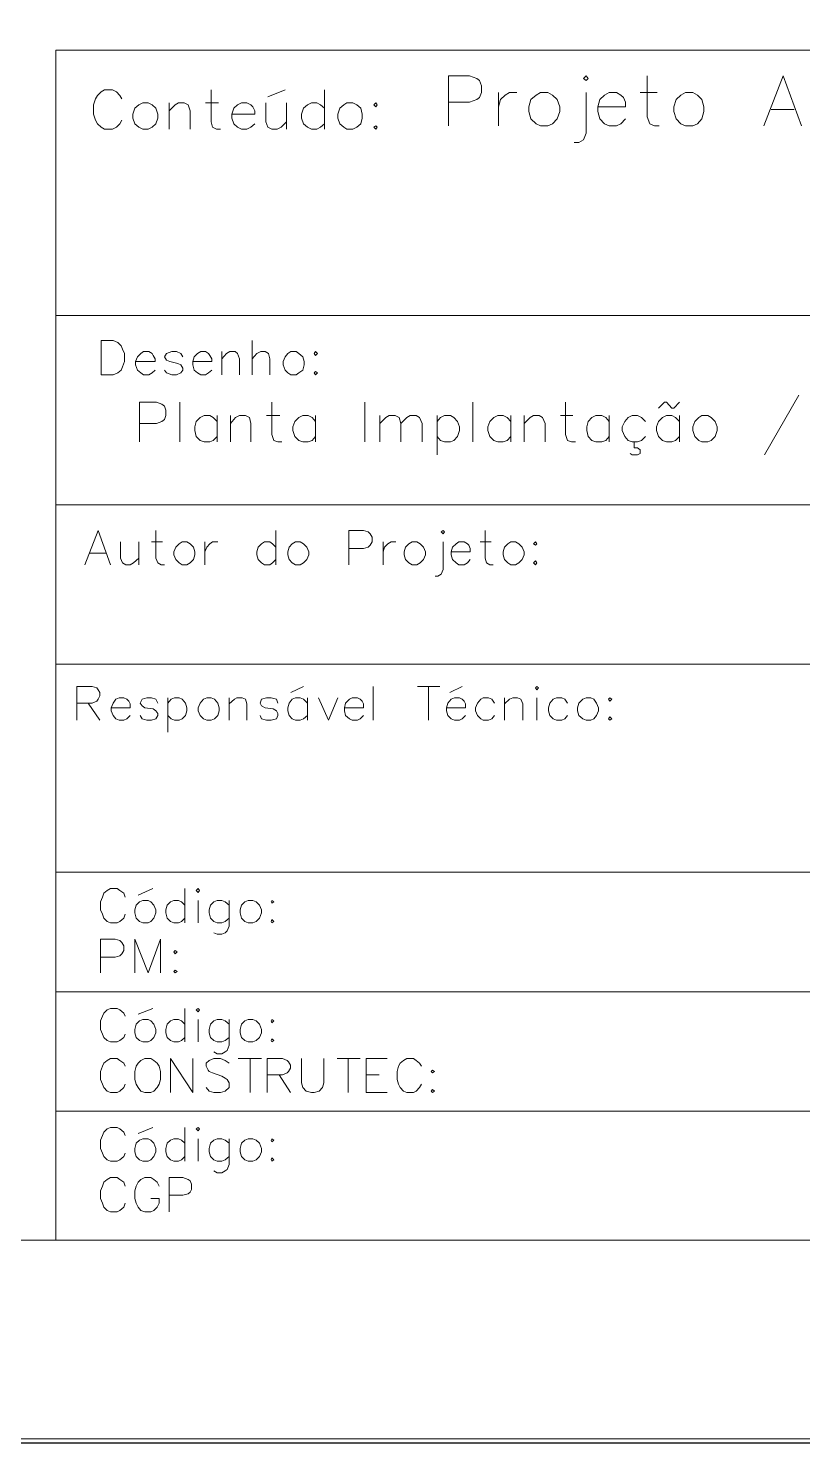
# Model space of a CAD drawing. Header units: millimetres. Extents: x 2928 to 3112, y 1220 to 1280.
# Drawn here: x 2999.25 to 3003.17, y 1220.29 to 1227.44 of the extents above; entities that cross this region are included whole.
import ezdxf
from ezdxf.xclip import XClip

# ---------------------------------------------------------------- set-up
doc = ezdxf.new("R2010")
doc.units = ezdxf.units.MM

# ---------------------------------------------------------------- blocks, each defined once
blk = doc.blocks.new('MF1454BF0')
at = {"color": 7, "linetype": 'Continuous', "lineweight": 9, "true_color": 0x000007}
blk.add_lwpolyline([(840.458, 593.815), (0.562, 593.815), (0.562, 0.617), (840.458, 0.617)], close=True, dxfattribs=at)

msp = doc.modelspace()

# ---------------------------------------------------------------- linework, layer by layer
at = {"color": 7, "linetype": 'Continuous', "lineweight": 9, "true_color": 0x000007}
for points in [[(3012.20566, 1279.08083), (2931.06784, 1279.08083), (2931.06784, 1221.3), (3012.20566, 1221.3)], [(3002.05885, 1227.18342), (3002.07219, 1227.17342), (3002.08219, 1227.18342), (3002.07219, 1227.19675)], [(3001.84218, 1227.11342), (3001.81885, 1227.10009), (3001.79218, 1227.07675), (3001.78218, 1227.04008), (3001.78218, 1227.01675), (3001.79218, 1226.98008), (3001.81885, 1226.95342), (3001.84218, 1226.94342), (3001.87885, 1226.94342), (3001.90218, 1226.95342), (3001.92552, 1226.98008), (3001.93885, 1227.01675), (3001.93885, 1227.04008), (3001.92552, 1227.07675), (3001.90218, 1227.10009), (3001.87885, 1227.11342)], [(3002.57553, 1227.11342), (3002.55219, 1227.10009), (3002.52886, 1227.07675), (3002.51552, 1227.04008), (3002.51552, 1227.01675), (3002.52886, 1226.98008), (3002.55219, 1226.95342), (3002.57553, 1226.94342), (3002.61219, 1226.94342), (3002.63553, 1226.95342), (3002.65886, 1226.98008), (3002.66886, 1227.01675), (3002.66886, 1227.04008), (3002.65886, 1227.07675), (3002.63553, 1227.10009), (3002.61219, 1227.11342)], [(2999.82882, 1227.06008), (2999.80882, 1227.05008), (2999.78882, 1227.03342), (2999.77882, 1227.00342), (2999.77882, 1226.98342), (2999.78882, 1226.95342), (2999.80882, 1226.93675), (2999.82882, 1226.92675), (2999.85549, 1226.92675), (2999.87549, 1226.93675), (2999.89549, 1226.95342), (2999.90549, 1226.98342), (2999.90549, 1227.00342), (2999.89549, 1227.03342), (2999.87549, 1227.05008), (2999.85549, 1227.06008)], [(3000.86217, 1227.06008), (3000.8455, 1227.05008), (3000.8255, 1227.03342), (3000.8155, 1227.00342), (3000.8155, 1226.98342), (3000.8255, 1226.95342), (3000.8455, 1226.93675), (3000.86217, 1226.92675), (3000.89217, 1226.92675), (3000.91217, 1226.93675), (3000.93217, 1226.95342), (3000.93884, 1226.98342), (3000.93884, 1227.00342), (3000.93217, 1227.03342), (3000.91217, 1227.05008), (3000.89217, 1227.06008)], [(3001.00884, 1227.06008), (3000.99884, 1227.05008), (3001.00884, 1227.04008), (3001.0155, 1227.05008)], [(3001.00884, 1226.94342), (3000.99884, 1226.93675), (3001.00884, 1226.92675), (3001.0155, 1226.93675)], [(2999.61882, 1225.6834), (2999.61882, 1225.85673), (2999.67882, 1225.85673), (2999.70215, 1225.84673), (2999.71882, 1225.83007), (2999.72548, 1225.8134), (2999.73549, 1225.79007), (2999.73549, 1225.75007), (2999.72548, 1225.7234), (2999.71882, 1225.70673), (2999.70215, 1225.6934), (2999.67882, 1225.6834)], [(3000.57883, 1225.80007), (3000.56216, 1225.79007), (3000.54883, 1225.7734), (3000.53883, 1225.75007), (3000.53883, 1225.7334), (3000.54883, 1225.70673), (3000.56216, 1225.6934), (3000.57883, 1225.6834), (3000.6055, 1225.6834), (3000.61883, 1225.6934), (3000.63883, 1225.70673), (3000.6455, 1225.7334), (3000.6455, 1225.75007), (3000.63883, 1225.7734), (3000.61883, 1225.79007), (3000.6055, 1225.80007)], [(3000.70217, 1225.80007), (3000.6955, 1225.79007), (3000.70217, 1225.78007), (3000.71217, 1225.79007)], [(3000.70217, 1225.70007), (3000.6955, 1225.6934), (3000.70217, 1225.6834), (3000.71217, 1225.6934)], [(3002.65886, 1225.47673), (3002.64219, 1225.46673), (3002.62219, 1225.44673), (3002.61219, 1225.42006), (3002.61219, 1225.40006), (3002.62219, 1225.37006), (3002.64219, 1225.35006), (3002.65886, 1225.34339), (3002.68886, 1225.34339), (3002.70553, 1225.35006), (3002.72553, 1225.37006), (3002.73553, 1225.40006), (3002.73553, 1225.42006), (3002.72553, 1225.44673), (3002.70553, 1225.46673), (3002.68886, 1225.47673)], [(3001.33884, 1224.88672), (3001.34884, 1224.87672), (3001.35551, 1224.88672), (3001.34884, 1224.89339)], [(3000.02882, 1224.83672), (3000.01216, 1224.82672), (2999.99549, 1224.81005), (2999.98549, 1224.78672), (2999.98549, 1224.77005), (2999.99549, 1224.74672), (3000.01216, 1224.73005), (3000.02882, 1224.72005), (3000.05216, 1224.72005), (3000.06882, 1224.73005), (3000.08549, 1224.74672), (3000.09216, 1224.77005), (3000.09216, 1224.78672), (3000.08549, 1224.81005), (3000.06882, 1224.82672), (3000.05216, 1224.83672)], [(3000.60216, 1224.83672), (3000.5855, 1224.82672), (3000.56883, 1224.81005), (3000.56216, 1224.78672), (3000.56216, 1224.77005), (3000.56883, 1224.74672), (3000.5855, 1224.73005), (3000.60216, 1224.72005), (3000.6255, 1224.72005), (3000.64216, 1224.73005), (3000.65883, 1224.74672), (3000.66883, 1224.77005), (3000.66883, 1224.78672), (3000.65883, 1224.81005), (3000.64216, 1224.82672), (3000.6255, 1224.83672)], [(3001.19217, 1224.83672), (3001.17551, 1224.82672), (3001.15884, 1224.81005), (3001.15217, 1224.78672), (3001.15217, 1224.77005), (3001.15884, 1224.74672), (3001.17551, 1224.73005), (3001.19217, 1224.72005), (3001.21551, 1224.72005), (3001.23217, 1224.73005), (3001.24884, 1224.74672), (3001.25884, 1224.77005), (3001.25884, 1224.78672), (3001.24884, 1224.81005), (3001.23217, 1224.82672), (3001.21551, 1224.83672)], [(3001.69218, 1224.83672), (3001.67551, 1224.82672), (3001.65885, 1224.81005), (3001.65218, 1224.78672), (3001.65218, 1224.77005), (3001.65885, 1224.74672), (3001.67551, 1224.73005), (3001.69218, 1224.72005), (3001.71551, 1224.72005), (3001.73218, 1224.73005), (3001.74885, 1224.74672), (3001.75885, 1224.77005), (3001.75885, 1224.78672), (3001.74885, 1224.81005), (3001.73218, 1224.82672), (3001.71551, 1224.83672)], [(3001.81551, 1224.83672), (3001.80551, 1224.82672), (3001.81551, 1224.82005), (3001.82218, 1224.82672)], [(3001.81551, 1224.74005), (3001.80551, 1224.73005), (3001.81551, 1224.72005), (3001.82218, 1224.73005)], [(3001.81551, 1224.09671), (3001.82218, 1224.08671), (3001.83218, 1224.09671), (3001.82218, 1224.10338)], [(3000.15216, 1224.04671), (3000.13549, 1224.04004), (3000.11882, 1224.02004), (3000.10882, 1223.99671), (3000.10882, 1223.98004), (3000.11882, 1223.95671), (3000.13549, 1223.94004), (3000.15216, 1223.93337), (3000.17549, 1223.93337), (3000.19216, 1223.94004), (3000.20883, 1223.95671), (3000.21549, 1223.98004), (3000.21549, 1223.99671), (3000.20883, 1224.02004), (3000.19216, 1224.04004), (3000.17549, 1224.04671)], [(3002.07219, 1224.04671), (3002.05552, 1224.04004), (3002.03552, 1224.02004), (3002.02885, 1223.99671), (3002.02885, 1223.98004), (3002.03552, 1223.95671), (3002.05552, 1223.94004), (3002.07219, 1223.93337), (3002.09552, 1223.93337), (3002.11219, 1223.94004), (3002.12552, 1223.95671), (3002.13552, 1223.98004), (3002.13552, 1223.99671), (3002.12552, 1224.02004), (3002.11219, 1224.04004), (3002.09552, 1224.04671)], [(3002.19219, 1224.04671), (3002.18552, 1224.04004), (3002.19219, 1224.03004), (3002.20219, 1224.04004)], [(3002.19219, 1223.95004), (3002.18552, 1223.94004), (3002.19219, 1223.93337), (3002.20219, 1223.94004)], [(3000.09882, 1223.07003), (3000.10882, 1223.06003), (3000.11549, 1223.07003), (3000.10882, 1223.08003)], [(2999.82882, 1223.02003), (2999.81215, 1223.01336), (2999.79549, 1222.99669), (2999.78882, 1222.97336), (2999.78882, 1222.95669), (2999.79549, 1222.93003), (2999.81215, 1222.91336), (2999.82882, 1222.90669), (2999.85549, 1222.90669), (2999.86882, 1222.91336), (2999.88549, 1222.93003), (2999.89549, 1222.95669), (2999.89549, 1222.97336), (2999.88549, 1222.99669), (2999.86882, 1223.01336), (2999.85549, 1223.02003)], [(3000.36216, 1223.02003), (3000.34549, 1223.01336), (3000.32883, 1222.99669), (3000.32216, 1222.97336), (3000.32216, 1222.95669), (3000.32883, 1222.93003), (3000.34549, 1222.91336), (3000.36216, 1222.90669), (3000.38549, 1222.90669), (3000.40216, 1222.91336), (3000.41883, 1222.93003), (3000.42883, 1222.95669), (3000.42883, 1222.97336), (3000.41883, 1222.99669), (3000.40216, 1223.01336), (3000.38549, 1223.02003)], [(3000.48216, 1223.02003), (3000.47883, 1223.01336), (3000.48216, 1223.00669), (3000.49216, 1223.01336)], [(3000.48216, 1222.92336), (3000.47883, 1222.91336), (3000.48216, 1222.90669), (3000.49216, 1222.91336)], [(2999.99216, 1222.76669), (2999.98549, 1222.76002), (2999.99216, 1222.75002), (3000.00216, 1222.76002)], [(2999.99216, 1222.66669), (2999.98549, 1222.66002), (2999.99216, 1222.65336), (3000.00216, 1222.66002)], [(3000.09882, 1222.46669), (3000.10882, 1222.45669), (3000.11549, 1222.46669), (3000.10882, 1222.47335)], [(2999.82882, 1222.41669), (2999.81215, 1222.41002), (2999.79549, 1222.39335), (2999.78882, 1222.36668), (2999.78882, 1222.35002), (2999.79549, 1222.32668), (2999.81215, 1222.31002), (2999.82882, 1222.30335), (2999.85549, 1222.30335), (2999.86882, 1222.31002), (2999.88549, 1222.32668), (2999.89549, 1222.35002), (2999.89549, 1222.36668), (2999.88549, 1222.39335), (2999.86882, 1222.41002), (2999.85549, 1222.41669)], [(3000.36216, 1222.41669), (3000.34549, 1222.41002), (3000.32883, 1222.39335), (3000.32216, 1222.36668), (3000.32216, 1222.35002), (3000.32883, 1222.32668), (3000.34549, 1222.31002), (3000.36216, 1222.30335), (3000.38549, 1222.30335), (3000.40216, 1222.31002), (3000.41883, 1222.32668), (3000.42883, 1222.35002), (3000.42883, 1222.36668), (3000.41883, 1222.39335), (3000.40216, 1222.41002), (3000.38549, 1222.41669)], [(3000.48216, 1222.41669), (3000.47883, 1222.41002), (3000.48216, 1222.40002), (3000.49216, 1222.41002)], [(3000.48216, 1222.32002), (3000.47883, 1222.31002), (3000.48216, 1222.30335), (3000.49216, 1222.31002)], [(2999.83882, 1222.22002), (2999.81882, 1222.21002), (2999.80549, 1222.19668), (2999.79549, 1222.18002), (2999.78882, 1222.15335), (2999.78882, 1222.11335), (2999.79549, 1222.09001), (2999.80549, 1222.07335), (2999.81882, 1222.05335), (2999.83882, 1222.04668), (2999.86882, 1222.04668), (2999.88549, 1222.05335), (2999.90215, 1222.07335), (2999.91215, 1222.09001), (2999.91882, 1222.11335), (2999.91882, 1222.15335), (2999.91215, 1222.18002), (2999.90215, 1222.19668), (2999.88549, 1222.21002), (2999.86882, 1222.22002)], [(3001.29551, 1222.16001), (3001.28884, 1222.15335), (3001.29551, 1222.14668), (3001.30551, 1222.15335)], [(3001.29551, 1222.06335), (3001.28884, 1222.05335), (3001.29551, 1222.04668), (3001.30551, 1222.05335)], [(2999.82882, 1221.81334), (2999.81215, 1221.80668), (2999.79549, 1221.79001), (2999.78882, 1221.76334), (2999.78882, 1221.74668), (2999.79549, 1221.72334), (2999.81215, 1221.70668), (2999.82882, 1221.70001), (2999.85549, 1221.70001), (2999.86882, 1221.70668), (2999.88549, 1221.72334), (2999.89549, 1221.74668), (2999.89549, 1221.76334), (2999.88549, 1221.79001), (2999.86882, 1221.80668), (2999.85549, 1221.81334)], [(3000.09882, 1221.86334), (3000.10882, 1221.85334), (3000.11549, 1221.86334), (3000.10882, 1221.87001)], [(3000.36216, 1221.81334), (3000.34549, 1221.80668), (3000.32883, 1221.79001), (3000.32216, 1221.76334), (3000.32216, 1221.74668), (3000.32883, 1221.72334), (3000.34549, 1221.70668), (3000.36216, 1221.70001), (3000.38549, 1221.70001), (3000.40216, 1221.70668), (3000.41883, 1221.72334), (3000.42883, 1221.74668), (3000.42883, 1221.76334), (3000.41883, 1221.79001), (3000.40216, 1221.80668), (3000.38549, 1221.81334)], [(3000.48216, 1221.81334), (3000.47883, 1221.80668), (3000.48216, 1221.79668), (3000.49216, 1221.80668)], [(3000.48216, 1221.71668), (3000.47883, 1221.70668), (3000.48216, 1221.70001), (3000.49216, 1221.70668)]]:
    msp.add_lwpolyline(points, close=True, dxfattribs=at)
for points in [[(2999.38881, 1227.32676), (3012.20566, 1227.32676), (3012.20566, 1227.32676)], [(2999.38881, 1227.32676), (2999.38881, 1221.3), (2999.38881, 1221.3)], [(3001.37551, 1226.94342), (3001.37551, 1227.19675), (3001.48218, 1227.19675), (3001.51884, 1227.18342), (3001.53218, 1227.17342), (3001.54218, 1227.14675), (3001.54218, 1227.11342), (3001.53218, 1227.08675), (3001.51884, 1227.07675), (3001.48218, 1227.06342), (3001.37551, 1227.06342)], [(3002.38219, 1227.19675), (3002.38219, 1226.99008), (3002.39552, 1226.95342), (3002.41886, 1226.94342), (3002.44219, 1226.94342)], [(3002.9722, 1226.94342), (3003.06887, 1227.19675), (3003.1622, 1226.94342)], [(2999.72215, 1227.08009), (2999.71215, 1227.09675), (2999.69548, 1227.11675), (2999.67548, 1227.12675), (2999.63548, 1227.12675), (2999.61882, 1227.11675), (2999.59882, 1227.09675), (2999.58882, 1227.08009), (2999.57882, 1227.05008), (2999.57882, 1227.00342), (2999.58882, 1226.97342), (2999.59882, 1226.95342), (2999.61882, 1226.93675), (2999.63548, 1226.92675), (2999.67548, 1226.92675), (2999.69548, 1226.93675), (2999.71215, 1226.95342), (2999.72215, 1226.97342)], [(3000.17549, 1227.12675), (3000.17549, 1226.96342), (3000.18216, 1226.93675), (3000.20216, 1226.92675), (3000.22216, 1226.92675)], [(3000.46216, 1227.09009), (3000.54883, 1227.12675), (3000.54883, 1227.12675)], [(3000.74883, 1227.12675), (3000.74883, 1226.92675), (3000.74883, 1226.92675)], [(3001.62885, 1226.94342), (3001.62885, 1227.11342), (3001.62885, 1227.11342)], [(3001.62885, 1227.04008), (3001.63885, 1227.07675), (3001.66218, 1227.10009), (3001.68551, 1227.11342), (3001.72218, 1227.11342)], [(3002.07219, 1227.11342), (3002.07219, 1226.90675), (3002.05885, 1226.87342), (3002.03552, 1226.86008), (3002.01218, 1226.86008)], [(3002.13219, 1227.04008), (3002.27219, 1227.04008), (3002.27219, 1227.06342), (3002.26219, 1227.08675), (3002.24885, 1227.10009), (3002.22552, 1227.11342), (3002.18885, 1227.11342), (3002.16552, 1227.10009), (3002.14219, 1227.07675), (3002.13219, 1227.04008), (3002.13219, 1227.01675), (3002.14219, 1226.98008), (3002.16552, 1226.95342), (3002.18885, 1226.94342), (3002.22552, 1226.94342), (3002.24885, 1226.95342), (3002.27219, 1226.98008)], [(3002.34552, 1227.11342), (3002.43219, 1227.11342), (3002.43219, 1227.11342)], [(2999.96216, 1226.92675), (2999.96216, 1227.06008), (2999.96216, 1227.06008)], [(2999.96216, 1227.02008), (2999.99216, 1227.05008), (3000.00882, 1227.06008), (3000.03882, 1227.06008), (3000.05882, 1227.05008), (3000.06882, 1227.02008), (3000.06882, 1226.92675)], [(3000.14549, 1227.06008), (3000.21216, 1227.06008), (3000.21216, 1227.06008)], [(3000.27883, 1227.00342), (3000.39549, 1227.00342), (3000.39549, 1227.02008), (3000.38549, 1227.04008), (3000.37549, 1227.05008), (3000.35549, 1227.06008), (3000.32883, 1227.06008), (3000.30883, 1227.05008), (3000.28883, 1227.03342), (3000.27883, 1227.00342), (3000.27883, 1226.98342), (3000.28883, 1226.95342), (3000.30883, 1226.93675), (3000.32883, 1226.92675), (3000.35549, 1226.92675), (3000.37549, 1226.93675), (3000.39549, 1226.95342)], [(3000.45216, 1227.06008), (3000.45216, 1226.96342), (3000.46216, 1226.93675), (3000.48216, 1226.92675), (3000.50883, 1226.92675), (3000.52883, 1226.93675), (3000.5555, 1226.96342)], [(3000.5555, 1227.06008), (3000.5555, 1226.92675), (3000.5555, 1226.92675)], [(3000.74883, 1227.03342), (3000.72883, 1227.05008), (3000.70883, 1227.06008), (3000.68217, 1227.06008), (3000.66217, 1227.05008), (3000.64216, 1227.03342), (3000.63216, 1227.00342), (3000.63216, 1226.98342), (3000.64216, 1226.95342), (3000.66217, 1226.93675), (3000.68217, 1226.92675), (3000.70883, 1226.92675), (3000.72883, 1226.93675), (3000.74883, 1226.95342)], [(3003.00887, 1227.02675), (3003.12553, 1227.02675), (3003.12553, 1227.02675)], [(2999.38881, 1225.9834), (3012.20566, 1225.9834), (3012.20566, 1225.9834)], [(3000.38216, 1225.6834), (3000.38216, 1225.85673), (3000.38216, 1225.85673)], [(2999.79215, 1225.75007), (2999.89215, 1225.75007), (2999.89215, 1225.7634), (2999.88215, 1225.78007), (2999.87549, 1225.79007), (2999.85882, 1225.80007), (2999.83215, 1225.80007), (2999.81882, 1225.79007), (2999.80215, 1225.7734), (2999.79215, 1225.75007), (2999.79215, 1225.7334), (2999.80215, 1225.70673), (2999.81882, 1225.6934), (2999.83215, 1225.6834), (2999.85882, 1225.6834), (2999.87549, 1225.6934), (2999.89215, 1225.70673)], [(3000.03216, 1225.7734), (3000.02216, 1225.79007), (2999.99882, 1225.80007), (2999.97549, 1225.80007), (2999.94882, 1225.79007), (2999.93882, 1225.7734), (2999.94882, 1225.75673), (2999.96549, 1225.75007), (3000.00549, 1225.74007), (3000.02216, 1225.7334), (3000.03216, 1225.71673), (3000.03216, 1225.70673), (3000.02216, 1225.6934), (2999.99882, 1225.6834), (2999.97549, 1225.6834), (2999.94882, 1225.6934), (2999.93882, 1225.70673)], [(3000.08216, 1225.75007), (3000.17882, 1225.75007), (3000.17882, 1225.7634), (3000.16882, 1225.78007), (3000.16216, 1225.79007), (3000.14549, 1225.80007), (3000.12216, 1225.80007), (3000.10549, 1225.79007), (3000.08882, 1225.7734), (3000.08216, 1225.75007), (3000.08216, 1225.7334), (3000.08882, 1225.70673), (3000.10549, 1225.6934), (3000.12216, 1225.6834), (3000.14549, 1225.6834), (3000.16216, 1225.6934), (3000.17882, 1225.70673)], [(3000.22883, 1225.6834), (3000.22883, 1225.80007), (3000.22883, 1225.80007)], [(3000.22883, 1225.7634), (3000.25216, 1225.79007), (3000.26883, 1225.80007), (3000.29549, 1225.80007), (3000.30883, 1225.79007), (3000.31883, 1225.7634), (3000.31883, 1225.6834)], [(3000.38216, 1225.7634), (3000.40549, 1225.79007), (3000.42549, 1225.80007), (3000.44883, 1225.80007), (3000.4655, 1225.79007), (3000.47216, 1225.7634), (3000.47216, 1225.6834)], [(2999.81215, 1225.34339), (2999.81215, 1225.5434), (2999.89882, 1225.5434), (2999.92549, 1225.5334), (2999.93882, 1225.5234), (2999.94549, 1225.5034), (2999.94549, 1225.47673), (2999.93882, 1225.45673), (2999.92549, 1225.44673), (2999.89882, 1225.43673), (2999.81215, 1225.43673)], [(3000.01549, 1225.34339), (3000.01549, 1225.5434), (3000.01549, 1225.5434)], [(3000.48216, 1225.5434), (3000.48216, 1225.38006), (3000.49216, 1225.35006), (3000.51216, 1225.34339), (3000.53216, 1225.34339)], [(3000.95217, 1225.34339), (3000.95217, 1225.5434), (3000.95217, 1225.5434)], [(3001.49884, 1225.34339), (3001.49884, 1225.5434), (3001.49884, 1225.5434)], [(3001.96885, 1225.5434), (3001.96885, 1225.38006), (3001.97885, 1225.35006), (3001.99885, 1225.34339), (3002.01885, 1225.34339)], [(3002.43886, 1225.5134), (3002.46886, 1225.5434), (3002.47886, 1225.5434), (3002.50552, 1225.5134), (3002.51552, 1225.5134), (3002.54553, 1225.5434)], [(3003.14887, 1225.58006), (3002.97553, 1225.27673), (3002.97553, 1225.27673)], [(3000.20549, 1225.44673), (3000.18549, 1225.46673), (3000.16882, 1225.47673), (3000.13882, 1225.47673), (3000.11882, 1225.46673), (3000.09882, 1225.44673), (3000.09216, 1225.42006), (3000.09216, 1225.40006), (3000.09882, 1225.37006), (3000.11882, 1225.35006), (3000.13882, 1225.34339), (3000.16882, 1225.34339), (3000.18549, 1225.35006), (3000.20549, 1225.37006)], [(3000.20549, 1225.47673), (3000.20549, 1225.34339), (3000.20549, 1225.34339)], [(3000.27216, 1225.34339), (3000.27216, 1225.47673), (3000.27216, 1225.47673)], [(3000.27216, 1225.43673), (3000.29883, 1225.46673), (3000.31883, 1225.47673), (3000.34883, 1225.47673), (3000.36883, 1225.46673), (3000.37549, 1225.43673), (3000.37549, 1225.34339)], [(3000.4555, 1225.47673), (3000.52216, 1225.47673), (3000.52216, 1225.47673)], [(3000.70217, 1225.44673), (3000.6855, 1225.46673), (3000.6655, 1225.47673), (3000.63883, 1225.47673), (3000.61883, 1225.46673), (3000.59883, 1225.44673), (3000.58883, 1225.42006), (3000.58883, 1225.40006), (3000.59883, 1225.37006), (3000.61883, 1225.35006), (3000.63883, 1225.34339), (3000.6655, 1225.34339), (3000.6855, 1225.35006), (3000.70217, 1225.37006)], [(3000.70217, 1225.47673), (3000.70217, 1225.34339), (3000.70217, 1225.34339)], [(3001.02884, 1225.34339), (3001.02884, 1225.47673), (3001.02884, 1225.47673)], [(3001.02884, 1225.43673), (3001.05884, 1225.46673), (3001.0755, 1225.47673), (3001.1055, 1225.47673), (3001.1255, 1225.46673), (3001.13551, 1225.43673), (3001.13551, 1225.34339)], [(3001.13551, 1225.43673), (3001.16551, 1225.46673), (3001.18217, 1225.47673), (3001.21217, 1225.47673), (3001.22884, 1225.46673), (3001.24217, 1225.43673), (3001.24217, 1225.34339)], [(3001.31884, 1225.47673), (3001.31884, 1225.27673), (3001.31884, 1225.27673)], [(3001.31884, 1225.44673), (3001.33551, 1225.46673), (3001.35551, 1225.47673), (3001.38551, 1225.47673), (3001.40218, 1225.46673), (3001.42218, 1225.44673), (3001.43218, 1225.42006), (3001.43218, 1225.40006), (3001.42218, 1225.37006), (3001.40218, 1225.35006), (3001.38551, 1225.34339), (3001.35551, 1225.34339), (3001.33551, 1225.35006), (3001.31884, 1225.37006)], [(3001.69218, 1225.44673), (3001.67218, 1225.46673), (3001.65218, 1225.47673), (3001.62551, 1225.47673), (3001.60551, 1225.46673), (3001.58551, 1225.44673), (3001.57551, 1225.42006), (3001.57551, 1225.40006), (3001.58551, 1225.37006), (3001.60551, 1225.35006), (3001.62551, 1225.34339), (3001.65218, 1225.34339), (3001.67218, 1225.35006), (3001.69218, 1225.37006)], [(3001.69218, 1225.47673), (3001.69218, 1225.34339), (3001.69218, 1225.34339)], [(3001.75885, 1225.34339), (3001.75885, 1225.47673), (3001.75885, 1225.47673)], [(3001.75885, 1225.43673), (3001.78885, 1225.46673), (3001.80551, 1225.47673), (3001.83552, 1225.47673), (3001.85218, 1225.46673), (3001.86552, 1225.43673), (3001.86552, 1225.34339)], [(3001.94218, 1225.47673), (3002.00552, 1225.47673), (3002.00552, 1225.47673)], [(3002.18885, 1225.44673), (3002.17219, 1225.46673), (3002.15219, 1225.47673), (3002.12219, 1225.47673), (3002.10219, 1225.46673), (3002.08219, 1225.44673), (3002.07552, 1225.42006), (3002.07552, 1225.40006), (3002.08219, 1225.37006), (3002.10219, 1225.35006), (3002.12219, 1225.34339), (3002.15219, 1225.34339), (3002.17219, 1225.35006), (3002.18885, 1225.37006)], [(3002.18885, 1225.47673), (3002.18885, 1225.34339), (3002.18885, 1225.34339)], [(3002.37219, 1225.44673), (3002.35219, 1225.46673), (3002.33219, 1225.47673), (3002.30552, 1225.47673), (3002.28552, 1225.46673), (3002.26885, 1225.44673), (3002.25552, 1225.42006), (3002.25552, 1225.40006), (3002.26885, 1225.37006), (3002.28552, 1225.35006), (3002.30552, 1225.34339), (3002.33219, 1225.34339), (3002.35219, 1225.35006), (3002.37219, 1225.37006)], [(3002.54553, 1225.37006), (3002.52552, 1225.35006), (3002.50552, 1225.34339), (3002.47886, 1225.34339), (3002.45886, 1225.35006), (3002.43886, 1225.37006), (3002.42886, 1225.40006), (3002.42886, 1225.42006), (3002.43886, 1225.44673), (3002.45886, 1225.46673), (3002.47886, 1225.47673), (3002.50552, 1225.47673), (3002.52552, 1225.46673), (3002.54553, 1225.44673)], [(3002.54553, 1225.47673), (3002.54553, 1225.34339), (3002.54553, 1225.34339)], [(3002.29552, 1225.28339), (3002.30552, 1225.27673), (3002.33219, 1225.27673), (3002.34552, 1225.28339), (3002.34552, 1225.30339), (3002.33219, 1225.31339), (3002.31552, 1225.31339), (3002.31552, 1225.34339)], [(2999.38881, 1225.02339), (3012.20566, 1225.02339), (3012.20566, 1225.02339)], [(2999.53548, 1224.72005), (2999.60215, 1224.89339), (2999.66548, 1224.72005)], [(2999.89549, 1224.89339), (2999.89549, 1224.75339), (2999.90549, 1224.73005), (2999.92215, 1224.72005), (2999.93882, 1224.72005)], [(3000.50216, 1224.89339), (3000.50216, 1224.72005), (3000.50216, 1224.72005)], [(3000.87217, 1224.72005), (3000.87217, 1224.89339), (3000.9455, 1224.89339), (3000.96884, 1224.88672), (3000.97884, 1224.87672), (3000.98884, 1224.86005), (3000.98884, 1224.83672), (3000.97884, 1224.82005), (3000.96884, 1224.81005), (3000.9455, 1224.80339), (3000.87217, 1224.80339)], [(3001.56218, 1224.89339), (3001.56218, 1224.75339), (3001.56884, 1224.73005), (3001.58551, 1224.72005), (3001.60218, 1224.72005)], [(2999.71548, 1224.83672), (2999.71548, 1224.75339), (2999.72548, 1224.73005), (2999.74215, 1224.72005), (2999.76549, 1224.72005), (2999.78215, 1224.73005), (2999.80882, 1224.75339)], [(2999.80882, 1224.83672), (2999.80882, 1224.72005), (2999.80882, 1224.72005)], [(2999.87215, 1224.83672), (2999.92882, 1224.83672), (2999.92882, 1224.83672)], [(3000.14216, 1224.72005), (3000.14216, 1224.83672), (3000.14216, 1224.83672)], [(3000.14216, 1224.78672), (3000.15216, 1224.81005), (3000.16882, 1224.82672), (3000.18216, 1224.83672), (3000.20883, 1224.83672)], [(3000.50216, 1224.81005), (3000.4855, 1224.82672), (3000.47216, 1224.83672), (3000.4455, 1224.83672), (3000.42883, 1224.82672), (3000.41216, 1224.81005), (3000.40549, 1224.78672), (3000.40549, 1224.77005), (3000.41216, 1224.74672), (3000.42883, 1224.73005), (3000.4455, 1224.72005), (3000.47216, 1224.72005), (3000.4855, 1224.73005), (3000.50216, 1224.74672)], [(3001.0455, 1224.72005), (3001.0455, 1224.83672), (3001.0455, 1224.83672)], [(3001.0455, 1224.78672), (3001.05217, 1224.81005), (3001.06884, 1224.82672), (3001.0855, 1224.83672), (3001.10884, 1224.83672)], [(3001.34884, 1224.83672), (3001.34884, 1224.69672), (3001.33884, 1224.67338), (3001.32217, 1224.66338), (3001.30884, 1224.66338)], [(3001.38884, 1224.78672), (3001.48551, 1224.78672), (3001.48551, 1224.80339), (3001.47884, 1224.82005), (3001.47218, 1224.82672), (3001.45551, 1224.83672), (3001.42884, 1224.83672), (3001.41551, 1224.82672), (3001.39551, 1224.81005), (3001.38884, 1224.78672), (3001.38884, 1224.77005), (3001.39551, 1224.74672), (3001.41551, 1224.73005), (3001.42884, 1224.72005), (3001.45551, 1224.72005), (3001.47218, 1224.73005), (3001.48551, 1224.74672)], [(3001.53551, 1224.83672), (3001.59218, 1224.83672), (3001.59218, 1224.83672)], [(2999.55882, 1224.78005), (2999.64215, 1224.78005), (2999.64215, 1224.78005)], [(2999.38881, 1224.21671), (3012.20566, 1224.21671), (3012.20566, 1224.21671)], [(2999.49548, 1223.93337), (2999.49548, 1224.10338), (2999.57215, 1224.10338), (2999.59548, 1224.09671), (2999.60215, 1224.08671), (2999.61215, 1224.07338), (2999.61215, 1224.05671), (2999.60215, 1224.04004), (2999.59548, 1224.03004), (2999.57215, 1224.02004), (2999.49548, 1224.02004)], [(3000.57883, 1224.07338), (3000.64216, 1224.10338), (3000.64216, 1224.10338)], [(3000.9955, 1223.93337), (3000.9955, 1224.10338), (3000.9955, 1224.10338)], [(3001.21884, 1224.10338), (3001.33217, 1224.10338), (3001.33217, 1224.10338)], [(3001.27551, 1224.10338), (3001.27551, 1223.93337), (3001.27551, 1223.93337)], [(3001.38218, 1224.07338), (3001.44551, 1224.10338), (3001.44551, 1224.10338)], [(2999.66882, 1223.99671), (2999.76549, 1223.99671), (2999.76549, 1224.01671), (2999.75882, 1224.03004), (2999.74882, 1224.04004), (2999.73215, 1224.04671), (2999.70882, 1224.04671), (2999.69215, 1224.04004), (2999.67882, 1224.02004), (2999.66882, 1223.99671), (2999.66882, 1223.98004), (2999.67882, 1223.95671), (2999.69215, 1223.94004), (2999.70882, 1223.93337), (2999.73215, 1223.93337), (2999.74882, 1223.94004), (2999.76549, 1223.95671)], [(2999.90549, 1224.02004), (2999.89549, 1224.04004), (2999.87215, 1224.04671), (2999.84882, 1224.04671), (2999.82549, 1224.04004), (2999.81549, 1224.02004), (2999.82549, 1224.00671), (2999.83882, 1223.99671), (2999.88215, 1223.99004), (2999.89549, 1223.98004), (2999.90549, 1223.96671), (2999.90549, 1223.95671), (2999.89549, 1223.94004), (2999.87215, 1223.93337), (2999.84882, 1223.93337), (2999.82549, 1223.94004), (2999.81549, 1223.95671)], [(2999.95549, 1224.04671), (2999.95549, 1223.87337), (2999.95549, 1223.87337)], [(2999.95549, 1224.02004), (2999.97216, 1224.04004), (2999.98882, 1224.04671), (3000.01216, 1224.04671), (3000.02882, 1224.04004), (3000.04549, 1224.02004), (3000.05216, 1223.99671), (3000.05216, 1223.98004), (3000.04549, 1223.95671), (3000.02882, 1223.94004), (3000.01216, 1223.93337), (2999.98882, 1223.93337), (2999.97216, 1223.94004), (2999.95549, 1223.95671)], [(3000.26549, 1223.93337), (3000.26549, 1224.04671), (3000.26549, 1224.04671)], [(3000.26549, 1224.01671), (3000.29216, 1224.04004), (3000.30549, 1224.04671), (3000.33216, 1224.04671), (3000.34883, 1224.04004), (3000.35549, 1224.01671), (3000.35549, 1223.93337)], [(3000.51216, 1224.02004), (3000.5055, 1224.04004), (3000.47883, 1224.04671), (3000.4555, 1224.04671), (3000.42883, 1224.04004), (3000.42216, 1224.02004), (3000.42883, 1224.00671), (3000.44883, 1223.99671), (3000.48883, 1223.99004), (3000.5055, 1223.98004), (3000.51216, 1223.96671), (3000.51216, 1223.95671), (3000.5055, 1223.94004), (3000.47883, 1223.93337), (3000.4555, 1223.93337), (3000.42883, 1223.94004), (3000.42216, 1223.95671)], [(3000.66217, 1223.95671), (3000.64216, 1223.94004), (3000.6255, 1223.93337), (3000.60216, 1223.93337), (3000.5855, 1223.94004), (3000.56883, 1223.95671), (3000.56216, 1223.98004), (3000.56216, 1223.99671), (3000.56883, 1224.02004), (3000.5855, 1224.04004), (3000.60216, 1224.04671), (3000.6255, 1224.04671), (3000.64216, 1224.04004), (3000.66217, 1224.02004)], [(3000.66217, 1224.04671), (3000.66217, 1223.93337), (3000.66217, 1223.93337)], [(3000.71883, 1224.04671), (3000.76883, 1223.93337), (3000.8155, 1224.04671)], [(3000.84883, 1223.99671), (3000.9455, 1223.99671), (3000.9455, 1224.01671), (3000.93884, 1224.03004), (3000.92884, 1224.04004), (3000.9155, 1224.04671), (3000.88883, 1224.04671), (3000.8755, 1224.04004), (3000.8555, 1224.02004), (3000.84883, 1223.99671), (3000.84883, 1223.98004), (3000.8555, 1223.95671), (3000.8755, 1223.94004), (3000.88883, 1223.93337), (3000.9155, 1223.93337), (3000.92884, 1223.94004), (3000.9455, 1223.95671)], [(3001.36551, 1223.99671), (3001.46218, 1223.99671), (3001.46218, 1224.01671), (3001.45551, 1224.03004), (3001.44551, 1224.04004), (3001.43218, 1224.04671), (3001.40551, 1224.04671), (3001.38884, 1224.04004), (3001.37218, 1224.02004), (3001.36551, 1223.99671), (3001.36551, 1223.98004), (3001.37218, 1223.95671), (3001.38884, 1223.94004), (3001.40551, 1223.93337), (3001.43218, 1223.93337), (3001.44551, 1223.94004), (3001.46218, 1223.95671)], [(3001.60885, 1224.02004), (3001.59551, 1224.04004), (3001.57884, 1224.04671), (3001.55218, 1224.04671), (3001.53884, 1224.04004), (3001.52218, 1224.02004), (3001.51218, 1223.99671), (3001.51218, 1223.98004), (3001.52218, 1223.95671), (3001.53884, 1223.94004), (3001.55218, 1223.93337), (3001.57884, 1223.93337), (3001.59551, 1223.94004), (3001.60885, 1223.95671)], [(3001.65885, 1223.93337), (3001.65885, 1224.04671), (3001.65885, 1224.04671)], [(3001.65885, 1224.01671), (3001.68551, 1224.04004), (3001.70218, 1224.04671), (3001.72551, 1224.04671), (3001.74218, 1224.04004), (3001.75218, 1224.01671), (3001.75218, 1223.93337)], [(3001.82218, 1224.04671), (3001.82218, 1223.93337), (3001.82218, 1223.93337)], [(3001.97885, 1224.02004), (3001.96552, 1224.04004), (3001.94885, 1224.04671), (3001.92218, 1224.04671), (3001.90552, 1224.04004), (3001.88885, 1224.02004), (3001.88218, 1223.99671), (3001.88218, 1223.98004), (3001.88885, 1223.95671), (3001.90552, 1223.94004), (3001.92218, 1223.93337), (3001.94885, 1223.93337), (3001.96552, 1223.94004), (3001.97885, 1223.95671)], [(2999.55215, 1224.02004), (2999.61215, 1223.93337), (2999.61215, 1223.93337)], [(2999.38881, 1223.16336), (3012.20566, 1223.16336), (3012.20566, 1223.16336)], [(2999.73882, 1223.03669), (2999.73215, 1223.05669), (2999.71215, 1223.07003), (2999.69882, 1223.08003), (2999.66548, 1223.08003), (2999.64882, 1223.07003), (2999.63215, 1223.05669), (2999.62548, 1223.03669), (2999.61548, 1223.01336), (2999.61548, 1222.97336), (2999.62548, 1222.95003), (2999.63215, 1222.93003), (2999.64882, 1222.91336), (2999.66548, 1222.90669), (2999.69882, 1222.90669), (2999.71215, 1222.91336), (2999.73215, 1222.93003), (2999.73882, 1222.95003)], [(2999.80549, 1223.04669), (2999.87882, 1223.08003), (2999.87882, 1223.08003)], [(3000.04216, 1223.08003), (3000.04216, 1222.90669), (3000.04216, 1222.90669)], [(3000.04216, 1222.99669), (3000.02549, 1223.01336), (3000.00882, 1223.02003), (2999.98549, 1223.02003), (2999.96882, 1223.01336), (2999.95215, 1222.99669), (2999.94549, 1222.97336), (2999.94549, 1222.95669), (2999.95215, 1222.93003), (2999.96882, 1222.91336), (2999.98549, 1222.90669), (3000.00882, 1222.90669), (3000.02549, 1222.91336), (3000.04216, 1222.93003)], [(3000.10882, 1223.02003), (3000.10882, 1222.90669), (3000.10882, 1222.90669)], [(3000.26549, 1222.99669), (3000.24549, 1223.01336), (3000.22883, 1223.02003), (3000.20549, 1223.02003), (3000.18882, 1223.01336), (3000.17216, 1222.99669), (3000.16549, 1222.97336), (3000.16549, 1222.95669), (3000.17216, 1222.93003), (3000.18882, 1222.91336), (3000.20549, 1222.90669), (3000.22883, 1222.90669), (3000.24549, 1222.91336), (3000.26549, 1222.93003)], [(3000.26549, 1223.02003), (3000.26549, 1222.89003), (3000.25549, 1222.86669), (3000.24549, 1222.85669), (3000.22883, 1222.85002), (3000.20549, 1222.85002), (3000.18882, 1222.85669)], [(2999.61548, 1222.65336), (2999.61548, 1222.82336), (2999.68882, 1222.82336), (2999.71215, 1222.81669), (2999.72215, 1222.80669), (2999.73215, 1222.79002), (2999.73215, 1222.76669), (2999.72215, 1222.75002), (2999.71215, 1222.74002), (2999.68882, 1222.73336), (2999.61548, 1222.73336)], [(2999.78882, 1222.65336), (2999.78882, 1222.82336), (2999.85549, 1222.65336), (2999.91882, 1222.82336), (2999.91882, 1222.65336)], [(2999.38881, 1222.55669), (3009.08562, 1222.55669), (3009.08562, 1222.55669)], [(2999.73882, 1222.43335), (2999.73215, 1222.45002), (2999.71215, 1222.46669), (2999.69882, 1222.47335), (2999.66548, 1222.47335), (2999.64882, 1222.46669), (2999.63215, 1222.45002), (2999.62548, 1222.43335), (2999.61548, 1222.41002), (2999.61548, 1222.36668), (2999.62548, 1222.34335), (2999.63215, 1222.32668), (2999.64882, 1222.31002), (2999.66548, 1222.30335), (2999.69882, 1222.30335), (2999.71215, 1222.31002), (2999.73215, 1222.32668), (2999.73882, 1222.34335)], [(2999.80549, 1222.44335), (2999.87882, 1222.47335), (2999.87882, 1222.47335)], [(3000.04216, 1222.47335), (3000.04216, 1222.30335), (3000.04216, 1222.30335)], [(3000.04216, 1222.39335), (3000.02549, 1222.41002), (3000.00882, 1222.41669), (2999.98549, 1222.41669), (2999.96882, 1222.41002), (2999.95215, 1222.39335), (2999.94549, 1222.36668), (2999.94549, 1222.35002), (2999.95215, 1222.32668), (2999.96882, 1222.31002), (2999.98549, 1222.30335), (3000.00882, 1222.30335), (3000.02549, 1222.31002), (3000.04216, 1222.32668)], [(3000.10882, 1222.41669), (3000.10882, 1222.30335), (3000.10882, 1222.30335)], [(3000.26549, 1222.39335), (3000.24549, 1222.41002), (3000.22883, 1222.41669), (3000.20549, 1222.41669), (3000.18882, 1222.41002), (3000.17216, 1222.39335), (3000.16549, 1222.36668), (3000.16549, 1222.35002), (3000.17216, 1222.32668), (3000.18882, 1222.31002), (3000.20549, 1222.30335), (3000.22883, 1222.30335), (3000.24549, 1222.31002), (3000.26549, 1222.32668)], [(3000.26549, 1222.41669), (3000.26549, 1222.28668), (3000.25549, 1222.26002), (3000.24549, 1222.25335), (3000.22883, 1222.24335), (3000.20549, 1222.24335), (3000.18882, 1222.25335)], [(2999.73882, 1222.18002), (2999.73215, 1222.19668), (2999.71215, 1222.21002), (2999.69882, 1222.22002), (2999.66548, 1222.22002), (2999.64882, 1222.21002), (2999.63215, 1222.19668), (2999.62548, 1222.18002), (2999.61548, 1222.15335), (2999.61548, 1222.11335), (2999.62548, 1222.09001), (2999.63215, 1222.07335), (2999.64882, 1222.05335), (2999.66548, 1222.04668), (2999.69882, 1222.04668), (2999.71215, 1222.05335), (2999.73215, 1222.07335), (2999.73882, 1222.09001)], [(2999.96882, 1222.04668), (2999.96882, 1222.22002), (3000.08216, 1222.04668), (3000.08216, 1222.22002)], [(3000.26549, 1222.19668), (3000.24549, 1222.21002), (3000.22216, 1222.22002), (3000.18882, 1222.22002), (3000.16549, 1222.21002), (3000.14882, 1222.19668), (3000.14882, 1222.18002), (3000.15882, 1222.16001), (3000.16549, 1222.15335), (3000.18216, 1222.14668), (3000.22883, 1222.13001), (3000.24549, 1222.12001), (3000.25549, 1222.11335), (3000.26549, 1222.09668), (3000.26549, 1222.07335), (3000.24549, 1222.05335), (3000.22216, 1222.04668), (3000.18882, 1222.04668), (3000.16549, 1222.05335), (3000.14882, 1222.07335)], [(3000.31216, 1222.22002), (3000.42883, 1222.22002), (3000.42883, 1222.22002)], [(3000.37216, 1222.22002), (3000.37216, 1222.04668), (3000.37216, 1222.04668)], [(3000.45883, 1222.04668), (3000.45883, 1222.22002), (3000.5355, 1222.22002), (3000.55883, 1222.21002), (3000.5655, 1222.20335), (3000.5755, 1222.18668), (3000.5755, 1222.17002), (3000.5655, 1222.15335), (3000.55883, 1222.14668), (3000.5355, 1222.13668), (3000.45883, 1222.13668)], [(3000.63216, 1222.22002), (3000.63216, 1222.09668), (3000.63883, 1222.07335), (3000.6555, 1222.05335), (3000.68217, 1222.04668), (3000.6955, 1222.04668), (3000.72217, 1222.05335), (3000.73883, 1222.07335), (3000.7455, 1222.09668), (3000.7455, 1222.22002)], [(3000.81217, 1222.22002), (3000.92884, 1222.22002), (3000.92884, 1222.22002)], [(3000.86883, 1222.22002), (3000.86883, 1222.04668), (3000.86883, 1222.04668)], [(3000.95884, 1222.04668), (3000.95884, 1222.22002), (3001.0655, 1222.22002)], [(3001.23884, 1222.18002), (3001.22884, 1222.19668), (3001.21217, 1222.21002), (3001.19884, 1222.22002), (3001.16551, 1222.22002), (3001.14884, 1222.21002), (3001.13217, 1222.19668), (3001.12217, 1222.18002), (3001.1155, 1222.15335), (3001.1155, 1222.11335), (3001.12217, 1222.09001), (3001.13217, 1222.07335), (3001.14884, 1222.05335), (3001.16551, 1222.04668), (3001.19884, 1222.04668), (3001.21217, 1222.05335), (3001.22884, 1222.07335), (3001.23884, 1222.09001)], [(3000.51883, 1222.13668), (3000.5755, 1222.04668), (3000.5755, 1222.04668)], [(3000.95884, 1222.13668), (3001.0255, 1222.13668), (3001.0255, 1222.13668)], [(3000.95884, 1222.04668), (3001.0655, 1222.04668), (3001.0655, 1222.04668)], [(2999.38881, 1221.95335), (3009.08562, 1221.95335), (3009.08562, 1221.95335)], [(2999.73882, 1221.83001), (2999.73215, 1221.84668), (2999.71215, 1221.86334), (2999.69882, 1221.87001), (2999.66548, 1221.87001), (2999.64882, 1221.86334), (2999.63215, 1221.84668), (2999.62548, 1221.83001), (2999.61548, 1221.80668), (2999.61548, 1221.76334), (2999.62548, 1221.74001), (2999.63215, 1221.72334), (2999.64882, 1221.70668), (2999.66548, 1221.70001), (2999.69882, 1221.70001), (2999.71215, 1221.70668), (2999.73215, 1221.72334), (2999.73882, 1221.74001)], [(2999.80549, 1221.84001), (2999.87882, 1221.87001), (2999.87882, 1221.87001)], [(3000.04216, 1221.79001), (3000.02549, 1221.80668), (3000.00882, 1221.81334), (2999.98549, 1221.81334), (2999.96882, 1221.80668), (2999.95215, 1221.79001), (2999.94549, 1221.76334), (2999.94549, 1221.74668), (2999.95215, 1221.72334), (2999.96882, 1221.70668), (2999.98549, 1221.70001), (3000.00882, 1221.70001), (3000.02549, 1221.70668), (3000.04216, 1221.72334)], [(3000.04216, 1221.87001), (3000.04216, 1221.70001), (3000.04216, 1221.70001)], [(3000.10882, 1221.81334), (3000.10882, 1221.70001), (3000.10882, 1221.70001)], [(3000.26549, 1221.79001), (3000.24549, 1221.80668), (3000.22883, 1221.81334), (3000.20549, 1221.81334), (3000.18882, 1221.80668), (3000.17216, 1221.79001), (3000.16549, 1221.76334), (3000.16549, 1221.74668), (3000.17216, 1221.72334), (3000.18882, 1221.70668), (3000.20549, 1221.70001), (3000.22883, 1221.70001), (3000.24549, 1221.70668), (3000.26549, 1221.72334)], [(3000.26549, 1221.81334), (3000.26549, 1221.68334), (3000.25549, 1221.65667), (3000.24549, 1221.65001), (3000.22883, 1221.64001), (3000.20549, 1221.64001), (3000.18882, 1221.65001)], [(2999.73882, 1221.57334), (2999.73215, 1221.59334), (2999.71215, 1221.60667), (2999.69882, 1221.61667), (2999.66548, 1221.61667), (2999.64882, 1221.60667), (2999.63215, 1221.59334), (2999.62548, 1221.57334), (2999.61548, 1221.55001), (2999.61548, 1221.51001), (2999.62548, 1221.48667), (2999.63215, 1221.46667), (2999.64882, 1221.45), (2999.66548, 1221.44334), (2999.69882, 1221.44334), (2999.71215, 1221.45), (2999.73215, 1221.46667), (2999.73882, 1221.48667)], [(2999.91215, 1221.57334), (2999.90215, 1221.59334), (2999.88549, 1221.60667), (2999.86882, 1221.61667), (2999.83882, 1221.61667), (2999.81882, 1221.60667), (2999.80549, 1221.59334), (2999.79549, 1221.57334), (2999.78882, 1221.55001), (2999.78882, 1221.51001), (2999.79549, 1221.48667), (2999.80549, 1221.46667), (2999.81882, 1221.45), (2999.83882, 1221.44334), (2999.86882, 1221.44334), (2999.88549, 1221.45), (2999.90215, 1221.46667), (2999.91215, 1221.48667), (2999.91215, 1221.51001), (2999.86882, 1221.51001)], [(2999.96216, 1221.44334), (2999.96216, 1221.61667), (3000.03216, 1221.61667), (3000.05882, 1221.60667), (3000.06882, 1221.60001), (3000.07549, 1221.58334), (3000.07549, 1221.55667), (3000.06882, 1221.54334), (3000.05882, 1221.53334), (3000.03216, 1221.52667), (2999.96216, 1221.52667)]]:
    msp.add_lwpolyline(points, dxfattribs=at)

# ---------------------------------------------------------------- block references
at = {"color": 7, "true_color": 0xffffff}
ref = msp.add_blockref('MF1454BF0', (2928.49447, 1220.2311), dxfattribs=dict(at, xscale=0.100799677, yscale=0.100799677, zscale=0.100799677))
XClip(ref).set_block_clipping_path([(0, 0.4188235294), (841.02, 594.08)])

doc.saveas('drawing.dxf')
